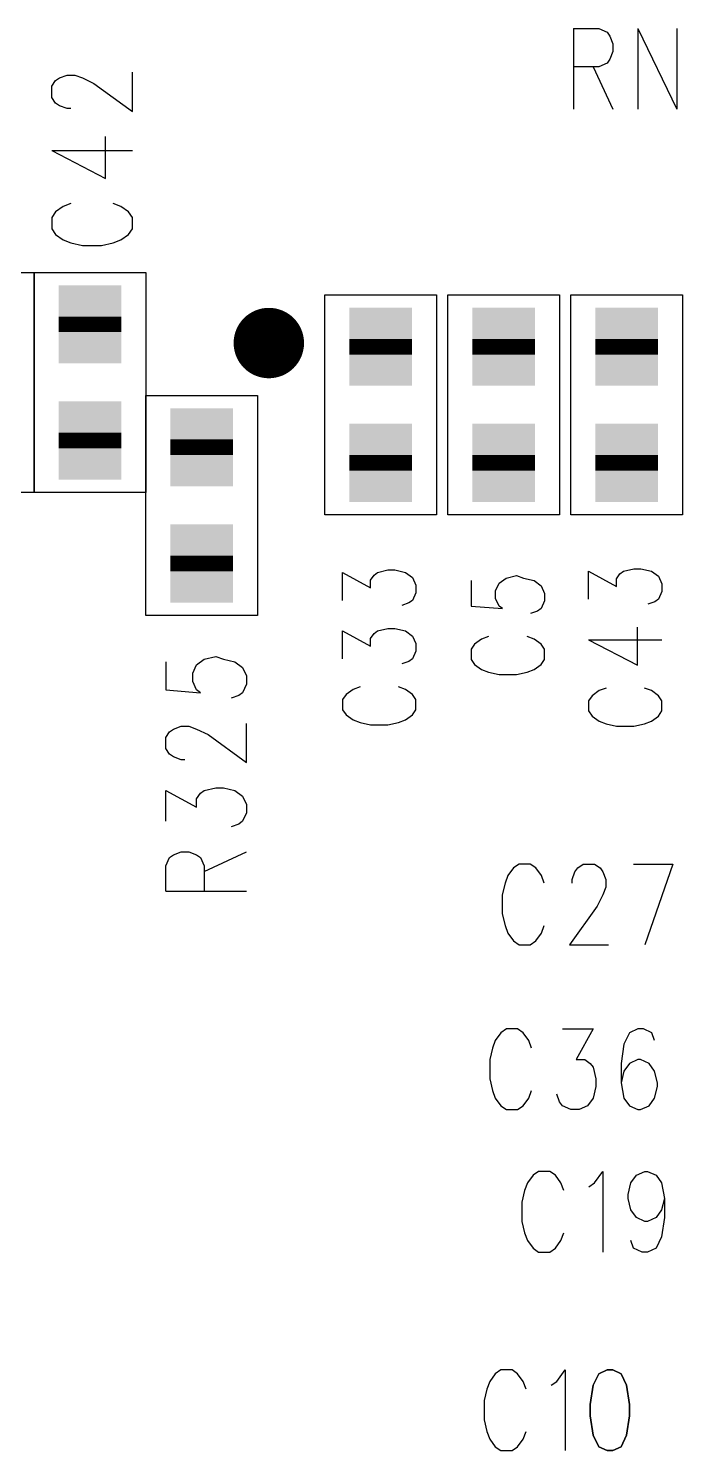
# Model space of a CAD drawing. Extents: x 12040 to 27945, y 10799 to 21199.
# Drawn here: x 18693 to 18985, y 16743 to 17379 of the extents above; entities that cross this region are included whole.
import ezdxf

# ---------------------------------------------------------------- set-up
doc = ezdxf.new("R2010")
doc.units = 0
doc.header["$MEASUREMENT"] = 0
doc.layers.add('ASSYDWGBOT_PHO', color=7, linetype='Continuous')

msp = doc.modelspace()

# ---------------------------------------------------------------- linework, layer by layer
at = {"layer": 'ASSYDWGBOT_PHO'}
for points in [[(18936.251, 17378.981), (18936.251, 17342.89)], [(18936.251, 17378.981), (18947.5, 17378.981)], [(18947.5, 17378.981), (18951.25, 17377.27)], [(18965, 17378.981), (18965, 17342.89)], [(18965, 17378.981), (18982.5, 17342.89)], [(18982.5, 17378.981), (18982.5, 17342.89)], [(18951.25, 17377.27), (18952.499, 17375.549)], [(18952.499, 17375.549), (18953.751, 17372.11)], [(18953.751, 17372.11), (18953.751, 17368.67)], [(18953.751, 17368.67), (18952.499, 17365.231)], [(18738.979, 17341.881), (18738.979, 17359.381)], [(18947.5, 17361.799), (18936.251, 17361.799)], [(18945, 17361.799), (18953.751, 17342.89)], [(18951.25, 17363.52), (18947.5, 17361.799)], [(18952.499, 17365.231), (18951.25, 17363.52)], [(18702.89, 17353.13), (18704.611, 17355.631)], [(18702.89, 17348.129), (18702.89, 17353.13)], [(18704.611, 17355.631), (18706.329, 17356.88)], [(18706.329, 17356.88), (18709.77, 17358.13)], [(18709.77, 17358.13), (18713.2, 17358.13)], [(18713.2, 17358.13), (18716.64, 17356.88)], [(18716.64, 17356.88), (18721.8, 17354.38)], [(18721.8, 17354.38), (18738.979, 17341.881)], [(18704.611, 17345.631), (18702.89, 17348.129)], [(18706.329, 17344.379), (18704.611, 17345.631)], [(18709.77, 17343.13), (18706.329, 17344.379)], [(18711.479, 17343.13), (18709.77, 17343.13)], [(18726.95, 17311.88), (18726.95, 17330.629)], [(18702.89, 17324.381), (18726.95, 17311.88)], [(18702.89, 17324.381), (18738.979, 17324.381)], [(18704.611, 17296.881), (18702.89, 17294.38)], [(18708.05, 17299.379), (18704.611, 17296.881)], [(18711.479, 17300.631), (18708.05, 17299.379)], [(18733.829, 17299.379), (18730.391, 17300.631)], [(18737.27, 17296.881), (18733.829, 17299.379)], [(18738.979, 17294.38), (18737.27, 17296.881)], [(18702.89, 17294.38), (18702.89, 17289.379)], [(18702.89, 17289.379), (18704.611, 17286.88)], [(18737.27, 17286.88), (18738.979, 17289.379)], [(18738.979, 17289.379), (18738.979, 17294.38)], [(18704.611, 17286.88), (18708.05, 17284.38)], [(18708.05, 17284.38), (18711.479, 17283.131)], [(18711.479, 17283.131), (18716.64, 17281.879)], [(18725.229, 17281.879), (18730.391, 17283.131)], [(18730.391, 17283.131), (18733.829, 17284.38)], [(18733.829, 17284.38), (18737.27, 17286.88)], [(18716.64, 17281.879), (18725.229, 17281.879)], [(18645, 17269.84), (18695, 17269.84)], [(18695, 17171.41), (18695, 17269.84)], [(18695, 17269.84), (18745.001, 17269.84)], [(18695, 17269.84), (18695, 17171.41)], [(18745.001, 17269.84), (18745.001, 17171.41)], [(18825.001, 17161.409), (18825.001, 17259.84)], [(18825.001, 17259.84), (18875, 17259.84)], [(18875, 17259.84), (18875, 17161.409)], [(18879.999, 17161.409), (18879.999, 17259.84)], [(18879.999, 17259.84), (18930, 17259.84)], [(18930, 17259.84), (18930, 17161.409)], [(18934.999, 17161.409), (18934.999, 17259.84)], [(18934.999, 17259.84), (18985.001, 17259.84)], [(18985.001, 17259.84), (18985.001, 17161.409)], [(18745.001, 17116.421), (18745.001, 17214.84)], [(18745.001, 17214.84), (18795, 17214.84)], [(18795, 17214.84), (18795, 17116.421)], [(18695, 17171.41), (18645, 17171.41)], [(18745.001, 17171.41), (18695, 17171.41)], [(18875, 17161.409), (18825.001, 17161.409)], [(18930, 17161.409), (18879.999, 17161.409)], [(18985.001, 17161.409), (18934.999, 17161.409)], [(18848.591, 17135.63), (18853.279, 17136.761)], [(18853.279, 17136.761), (18856.409, 17136.761)], [(18856.409, 17136.761), (18861.09, 17135.63)], [(18958.59, 17136.19), (18963.28, 17137.329)], [(18963.28, 17137.329), (18966.41, 17137.329)], [(18966.41, 17137.329), (18971.09, 17136.19)], [(18832.97, 17123.131), (18832.97, 17135.63)], [(18832.97, 17135.63), (18845.47, 17128.811)], [(18845.47, 17132.219), (18847.031, 17134.489)], [(18845.47, 17128.811), (18845.47, 17132.219)], [(18847.031, 17134.489), (18848.591, 17135.63)], [(18861.09, 17135.63), (18864.22, 17133.35)], [(18864.22, 17133.35), (18865.78, 17129.94)], [(18890.471, 17131.99), (18890.471, 17120.63)], [(18901.409, 17127.439), (18902.969, 17130.85)], [(18902.969, 17130.85), (18906.09, 17133.129)], [(18906.09, 17133.129), (18910.78, 17134.26)], [(18910.78, 17134.26), (18913.91, 17133.129)], [(18913.91, 17133.129), (18918.591, 17131.99)], [(18918.591, 17131.99), (18921.721, 17129.721)], [(18942.97, 17123.69), (18942.97, 17136.19)], [(18942.97, 17136.19), (18955.469, 17129.379)], [(18955.469, 17132.78), (18957.029, 17135.059)], [(18955.469, 17129.379), (18955.469, 17132.78)], [(18957.029, 17135.059), (18958.59, 17136.19)], [(18971.09, 17136.19), (18974.22, 17133.921)], [(18974.22, 17133.921), (18975.78, 17130.51)], [(18975.78, 17130.51), (18975.78, 17127.1)], [(18865.78, 17126.53), (18864.22, 17123.131)], [(18865.78, 17129.94), (18865.78, 17126.53)], [(18901.409, 17124.029), (18901.409, 17127.439)], [(18902.969, 17120.63), (18901.409, 17124.029)], [(18921.721, 17129.721), (18923.281, 17126.31)], [(18923.281, 17126.31), (18923.281, 17122.9)], [(18974.22, 17123.69), (18972.66, 17122.561)], [(18975.78, 17127.1), (18974.22, 17123.69)], [(18862.659, 17121.99), (18859.529, 17120.85)], [(18864.22, 17123.131), (18862.659, 17121.99)], [(18890.471, 17120.63), (18904.53, 17119.49)], [(18904.53, 17119.49), (18902.969, 17120.63)], [(18920.16, 17118.349), (18917.03, 17117.22)], [(18921.721, 17119.49), (18920.16, 17118.349)], [(18923.281, 17122.9), (18921.721, 17119.49)], [(18972.66, 17122.561), (18969.53, 17121.42)], [(18795, 17116.421), (18745.001, 17116.421)], [(18964.84, 17094.151), (18964.84, 17111.191)], [(18832.97, 17096.991), (18832.97, 17109.489)], [(18832.97, 17109.489), (18845.47, 17102.671)], [(18845.47, 17106.079), (18847.031, 17108.351)], [(18845.47, 17102.671), (18845.47, 17106.079)], [(18847.031, 17108.351), (18848.591, 17109.489)], [(18848.591, 17109.489), (18853.279, 17110.63)], [(18853.279, 17110.63), (18856.409, 17110.63)], [(18856.409, 17110.63), (18861.09, 17109.489)], [(18861.09, 17109.489), (18864.22, 17107.22)], [(18864.22, 17107.22), (18865.78, 17103.809)], [(18895.161, 17105.85), (18892.031, 17103.58)], [(18898.279, 17106.991), (18895.161, 17105.85)], [(18918.591, 17105.85), (18915.47, 17106.991)], [(18921.721, 17103.58), (18918.591, 17105.85)], [(18942.97, 17105.511), (18964.84, 17094.151)], [(18942.97, 17105.511), (18975.78, 17105.511)], [(18865.78, 17100.401), (18864.22, 17096.991)], [(18865.78, 17103.809), (18865.78, 17100.401)], [(18892.031, 17103.58), (18890.471, 17101.311)], [(18890.471, 17101.311), (18890.471, 17096.76)], [(18923.281, 17101.311), (18921.721, 17103.58)], [(18923.281, 17096.76), (18923.281, 17101.311)], [(18753.91, 17095.631), (18753.91, 17083.13)], [(18765.94, 17090.63), (18767.66, 17094.379)], [(18767.66, 17094.379), (18771.09, 17096.88)], [(18771.09, 17096.88), (18776.251, 17098.129)], [(18776.251, 17098.129), (18779.69, 17096.88)], [(18779.69, 17096.88), (18784.84, 17095.631)], [(18784.84, 17095.631), (18788.28, 17093.13)], [(18788.28, 17093.13), (18790.001, 17089.38)], [(18862.659, 17095.85), (18859.529, 17094.721)], [(18864.22, 17096.991), (18862.659, 17095.85)], [(18890.471, 17096.76), (18892.031, 17094.49)], [(18892.031, 17094.49), (18895.161, 17092.22)], [(18895.161, 17092.22), (18898.279, 17091.08)], [(18915.47, 17091.08), (18918.591, 17092.22)], [(18918.591, 17092.22), (18921.721, 17094.49)], [(18921.721, 17094.49), (18923.281, 17096.76)], [(18765.94, 17086.88), (18765.94, 17090.63)], [(18767.66, 17083.13), (18765.94, 17086.88)], [(18790.001, 17085.63), (18788.28, 17081.881)], [(18790.001, 17089.38), (18790.001, 17085.63)], [(18898.279, 17091.08), (18902.969, 17089.939)], [(18902.969, 17089.939), (18910.78, 17089.939)], [(18910.78, 17089.939), (18915.47, 17091.08)], [(18753.91, 17083.13), (18769.369, 17081.881)], [(18769.369, 17081.881), (18767.66, 17083.13)], [(18786.56, 17080.629), (18783.119, 17079.38)], [(18788.28, 17081.881), (18786.56, 17080.629)], [(18834.53, 17081.079), (18832.97, 17078.81)], [(18837.66, 17083.349), (18834.53, 17081.079)], [(18840.78, 17084.49), (18837.66, 17083.349)], [(18861.09, 17083.349), (18857.969, 17084.49)], [(18864.22, 17081.079), (18861.09, 17083.349)], [(18865.78, 17078.81), (18864.22, 17081.079)], [(18944.53, 17080.509), (18942.97, 17078.239)], [(18947.66, 17082.781), (18944.53, 17080.509)], [(18950.781, 17083.92), (18947.66, 17082.781)], [(18971.09, 17082.781), (18967.97, 17083.92)], [(18974.22, 17080.509), (18971.09, 17082.781)], [(18975.78, 17078.239), (18974.22, 17080.509)], [(18832.97, 17078.81), (18832.97, 17074.261)], [(18832.97, 17074.261), (18834.53, 17071.989)], [(18864.22, 17071.989), (18865.78, 17074.261)], [(18865.78, 17074.261), (18865.78, 17078.81)], [(18942.97, 17078.239), (18942.97, 17073.69)], [(18942.97, 17073.69), (18944.53, 17071.421)], [(18974.22, 17071.421), (18975.78, 17073.69)], [(18975.78, 17073.69), (18975.78, 17078.239)], [(18757.339, 17065.63), (18760.78, 17066.879)], [(18760.78, 17066.879), (18764.219, 17066.879)], [(18764.219, 17066.879), (18767.66, 17065.63)], [(18790.001, 17050.631), (18790.001, 17068.13)], [(18834.53, 17071.989), (18837.66, 17069.719)], [(18837.66, 17069.719), (18840.78, 17068.581)], [(18840.78, 17068.581), (18845.47, 17067.44)], [(18845.47, 17067.44), (18853.279, 17067.44)], [(18853.279, 17067.44), (18857.969, 17068.581)], [(18857.969, 17068.581), (18861.09, 17069.719)], [(18861.09, 17069.719), (18864.22, 17071.989)], [(18944.53, 17071.421), (18947.66, 17069.151)], [(18947.66, 17069.151), (18950.781, 17068.01)], [(18950.781, 17068.01), (18955.469, 17066.879)], [(18955.469, 17066.879), (18963.28, 17066.879)], [(18963.28, 17066.879), (18967.97, 17068.01)], [(18967.97, 17068.01), (18971.09, 17069.151)], [(18971.09, 17069.151), (18974.22, 17071.421)], [(18753.91, 17061.88), (18755.619, 17064.381)], [(18753.91, 17056.881), (18753.91, 17061.88)], [(18755.619, 17064.381), (18757.339, 17065.63)], [(18767.66, 17065.63), (18772.81, 17063.129)], [(18772.81, 17063.129), (18790.001, 17050.631)], [(18755.619, 17054.38), (18753.91, 17056.881)], [(18757.339, 17053.129), (18755.619, 17054.38)], [(18760.78, 17051.88), (18757.339, 17053.129)], [(18762.501, 17051.88), (18760.78, 17051.88)], [(18753.91, 17024.38), (18753.91, 17038.13)], [(18753.91, 17038.13), (18767.66, 17030.63)], [(18767.66, 17034.38), (18769.369, 17036.88)], [(18769.369, 17036.88), (18771.09, 17038.13)], [(18771.09, 17038.13), (18776.251, 17039.379)], [(18776.251, 17039.379), (18779.69, 17039.379)], [(18779.69, 17039.379), (18784.84, 17038.13)], [(18784.84, 17038.13), (18788.28, 17035.629)], [(18788.28, 17035.629), (18790.001, 17031.879)], [(18767.66, 17030.63), (18767.66, 17034.38)], [(18790.001, 17031.879), (18790.001, 17028.13)], [(18786.56, 17023.13), (18783.119, 17021.879)], [(18788.28, 17024.38), (18786.56, 17023.13)], [(18790.001, 17028.13), (18788.28, 17024.38)], [(18755.619, 17008.129), (18757.339, 17009.38)], [(18757.339, 17009.38), (18760.78, 17010.63)], [(18760.78, 17010.63), (18764.219, 17010.63)], [(18764.219, 17010.63), (18767.66, 17009.38)], [(18767.66, 17009.38), (18769.369, 17008.129)], [(18771.09, 17001.881), (18790.001, 17010.63)], [(18753.91, 17004.379), (18755.619, 17008.129)], [(18753.91, 16993.13), (18753.91, 17004.379)], [(18769.369, 17008.129), (18771.09, 17004.379)], [(18771.09, 17004.379), (18771.09, 16993.13)], [(18909.38, 17003.519), (18906.879, 17000.08)], [(18911.88, 17005.23), (18909.38, 17003.519)], [(18916.88, 17005.23), (18911.88, 17005.23)], [(18919.38, 17003.519), (18916.88, 17005.23)], [(18921.881, 17000.08), (18919.38, 17003.519)], [(18936.88, 17001.801), (18938.129, 17003.519)], [(18938.129, 17003.519), (18940.63, 17005.23)], [(18940.63, 17005.23), (18945.629, 17005.23)], [(18945.629, 17005.23), (18948.13, 17003.519)], [(18948.13, 17003.519), (18949.381, 17001.801)], [(18963.131, 17005.23), (18980.631, 17005.23)], [(18980.631, 17005.23), (18968.13, 16969.139)], [(18905.63, 16996.639), (18904.381, 16991.48)], [(18906.879, 17000.08), (18905.63, 16996.639)], [(18923.13, 16996.639), (18921.881, 17000.08)], [(18935.631, 16998.36), (18936.88, 17001.801)], [(18935.631, 16996.639), (18935.631, 16998.36)], [(18949.381, 17001.801), (18950.63, 16998.36)], [(18950.63, 16998.36), (18950.63, 16994.921)], [(18753.91, 16993.13), (18790.001, 16993.13)], [(18904.381, 16991.48), (18904.381, 16982.889)], [(18949.381, 16991.48), (18946.88, 16986.33)], [(18950.63, 16994.921), (18949.381, 16991.48)], [(18946.88, 16986.33), (18934.38, 16969.139)], [(18904.381, 16982.889), (18905.63, 16977.73)], [(18905.63, 16977.73), (18906.879, 16974.3)], [(18921.881, 16974.3), (18923.13, 16977.73)], [(18906.879, 16974.3), (18909.38, 16970.86)], [(18919.38, 16970.86), (18921.881, 16974.3)], [(18909.38, 16970.86), (18911.88, 16969.139)], [(18911.88, 16969.139), (18916.88, 16969.139)], [(18916.88, 16969.139), (18919.38, 16970.86)], [(18934.38, 16969.139), (18951.88, 16969.139)], [(18903.749, 16929.77), (18901.251, 16926.331)], [(18906.25, 16931.48), (18903.749, 16929.77)], [(18911.249, 16931.48), (18906.25, 16931.48)], [(18913.75, 16929.77), (18911.249, 16931.48)], [(18916.25, 16926.331), (18913.75, 16929.77)], [(18931.25, 16931.48), (18945, 16931.48)], [(18945, 16931.48), (18937.5, 16917.73)], [(18961.25, 16929.77), (18958.75, 16924.61)], [(18965, 16931.48), (18961.25, 16929.77)], [(18967.501, 16931.48), (18965, 16931.48)], [(18971.251, 16929.77), (18967.501, 16931.48)], [(18972.5, 16926.331), (18971.251, 16929.77)], [(18900, 16922.89), (18898.75, 16917.73)], [(18901.251, 16926.331), (18900, 16922.89)], [(18917.5, 16922.89), (18916.25, 16926.331)], [(18958.75, 16924.61), (18957.5, 16916.019)], [(18898.75, 16917.73), (18898.75, 16909.14)], [(18937.5, 16917.73), (18941.25, 16917.73)], [(18941.25, 16917.73), (18943.75, 16916.019)], [(18943.75, 16916.019), (18945, 16914.301)], [(18945, 16914.301), (18946.251, 16909.14)], [(18957.5, 16916.019), (18957.5, 16907.419)], [(18961.25, 16916.019), (18958.75, 16912.58)], [(18965, 16917.73), (18961.25, 16916.019)], [(18966.249, 16917.73), (18965, 16917.73)], [(18969.999, 16916.019), (18966.249, 16917.73)], [(18972.5, 16912.58), (18969.999, 16916.019)], [(18898.75, 16909.14), (18900, 16903.98)], [(18946.251, 16909.14), (18946.251, 16905.701)], [(18958.75, 16912.58), (18957.5, 16907.419)], [(18957.5, 16907.419), (18958.75, 16900.551)], [(18973.749, 16907.419), (18972.5, 16912.58)], [(18973.749, 16905.701), (18973.749, 16907.419)], [(18900, 16903.98), (18901.251, 16900.551)], [(18916.25, 16900.551), (18917.5, 16903.98)], [(18930, 16898.83), (18928.749, 16902.269)], [(18946.251, 16905.701), (18945, 16900.551)], [(18972.5, 16900.551), (18973.749, 16905.701)], [(18901.251, 16900.551), (18903.749, 16897.11)], [(18903.749, 16897.11), (18906.25, 16895.39)], [(18906.25, 16895.39), (18911.249, 16895.39)], [(18911.249, 16895.39), (18913.75, 16897.11)], [(18913.75, 16897.11), (18916.25, 16900.551)], [(18931.25, 16897.11), (18930, 16898.83)], [(18934.999, 16895.39), (18931.25, 16897.11)], [(18938.749, 16895.39), (18934.999, 16895.39)], [(18942.499, 16897.11), (18938.749, 16895.39)], [(18945, 16900.551), (18942.499, 16897.11)], [(18958.75, 16900.551), (18961.25, 16897.11)], [(18961.25, 16897.11), (18965, 16895.39)], [(18965, 16895.39), (18966.249, 16895.39)], [(18966.249, 16895.39), (18969.999, 16897.11)], [(18969.999, 16897.11), (18972.5, 16900.551)], [(18918.131, 16866.02), (18915.63, 16862.579)], [(18920.63, 16867.729), (18918.131, 16866.02)], [(18925.631, 16867.729), (18920.63, 16867.729)], [(18928.129, 16866.02), (18925.631, 16867.729)], [(18930.63, 16862.579), (18928.129, 16866.02)], [(18945.629, 16862.579), (18949.381, 16867.729)], [(18949.381, 16867.729), (18949.381, 16831.64)], [(18961.88, 16862.579), (18964.38, 16866.02)], [(18964.38, 16866.02), (18968.13, 16867.729)], [(18968.13, 16867.729), (18969.379, 16867.729)], [(18969.379, 16867.729), (18973.129, 16866.02)], [(18973.129, 16866.02), (18975.63, 16862.579)], [(18914.379, 16859.14), (18913.13, 16853.979)], [(18915.63, 16862.579), (18914.379, 16859.14)], [(18931.881, 16859.14), (18930.63, 16862.579)], [(18943.13, 16860.861), (18945.629, 16862.579)], [(18960.63, 16857.42), (18961.88, 16862.579)], [(18960.63, 16855.7), (18960.63, 16857.42)], [(18975.63, 16862.579), (18976.879, 16855.7)], [(18913.13, 16853.979), (18913.13, 16845.39)], [(18961.88, 16850.55), (18960.63, 16855.7)], [(18964.38, 16847.111), (18961.88, 16850.55)], [(18975.63, 16850.55), (18973.129, 16847.111)], [(18976.879, 16855.7), (18975.63, 16850.55)], [(18976.879, 16855.7), (18976.879, 16847.111)], [(18913.13, 16845.39), (18914.379, 16840.231)], [(18968.13, 16845.39), (18964.38, 16847.111)], [(18969.379, 16845.39), (18968.13, 16845.39)], [(18973.129, 16847.111), (18969.379, 16845.39)], [(18976.879, 16847.111), (18975.63, 16838.52)], [(18914.379, 16840.231), (18915.63, 16836.8)], [(18930.63, 16836.8), (18931.881, 16840.231)], [(18975.63, 16838.52), (18973.129, 16833.361)], [(18915.63, 16836.8), (18918.131, 16833.361)], [(18918.131, 16833.361), (18920.63, 16831.64)], [(18920.63, 16831.64), (18925.631, 16831.64)], [(18925.631, 16831.64), (18928.129, 16833.361)], [(18928.129, 16833.361), (18930.63, 16836.8)], [(18963.131, 16833.361), (18961.88, 16836.8)], [(18966.881, 16831.64), (18963.131, 16833.361)], [(18969.379, 16831.64), (18966.881, 16831.64)], [(18973.129, 16833.361), (18969.379, 16831.64)], [(18898.75, 16773.83), (18897.499, 16770.39)], [(18901.251, 16777.269), (18898.75, 16773.83)], [(18903.749, 16778.98), (18901.251, 16777.269)], [(18908.751, 16778.98), (18903.749, 16778.98)], [(18911.249, 16777.269), (18908.751, 16778.98)], [(18913.75, 16773.83), (18911.249, 16777.269)], [(18915.001, 16770.39), (18913.75, 16773.83)], [(18926.25, 16772.11), (18928.749, 16773.83)], [(18928.749, 16773.83), (18932.501, 16778.98)], [(18932.501, 16778.98), (18932.501, 16742.889)], [(18897.499, 16770.39), (18896.25, 16765.23)], [(18896.25, 16765.23), (18896.25, 16756.639)], [(18896.25, 16756.639), (18897.499, 16751.48)], [(18897.499, 16751.48), (18898.75, 16748.051)], [(18913.75, 16748.051), (18915.001, 16751.48)], [(18898.75, 16748.051), (18901.251, 16744.61)], [(18901.251, 16744.61), (18903.749, 16742.889)], [(18903.749, 16742.889), (18908.751, 16742.889)], [(18908.751, 16742.889), (18911.249, 16744.61)], [(18911.249, 16744.61), (18913.75, 16748.051)]]:
    msp.add_lwpolyline(points, dxfattribs=at)
at = {"layer": 'ASSYDWGBOT_PHO', "const_width": 28}
for points in [[(18719.999, 17250.13), (18719.999, 17243.13)], [(18719.999, 17250.13), (18719.999, 17243.13)], [(18850, 17240.129), (18850, 17233.13)], [(18850, 17240.129), (18850, 17233.13)], [(18905.001, 17240.129), (18905.001, 17233.13)], [(18905.001, 17240.129), (18905.001, 17233.13)], [(18959.999, 17240.129), (18959.999, 17233.13)], [(18959.999, 17240.129), (18959.999, 17233.13)], [(18719.999, 17198.13), (18719.999, 17191.13)], [(18719.999, 17198.13), (18719.999, 17191.13)], [(18770, 17188.129), (18770, 17195.129)], [(18770, 17188.129), (18770, 17195.129)], [(18850, 17188.129), (18850, 17181.129)], [(18850, 17188.129), (18850, 17181.129)], [(18905.001, 17188.129), (18905.001, 17181.129)], [(18905.001, 17188.129), (18905.001, 17181.129)], [(18959.999, 17188.129), (18959.999, 17181.129)], [(18959.999, 17188.129), (18959.999, 17181.129)], [(18770, 17136.129), (18770, 17143.129)], [(18770, 17136.129), (18770, 17143.129)]]:
    msp.add_lwpolyline(points, dxfattribs=at)
at = {"layer": 'ASSYDWGBOT_PHO', "const_width": 15.75}
msp.add_lwpolyline([(18792.124, 17238.26, 1), (18807.874, 17238.26, 1), (18792.124, 17238.26)], format="xyb", dxfattribs=at)
at = {"layer": 'ASSYDWGBOT_PHO'}
for points in [[(18947.5, 16777.269), (18945, 16772.11)], [(18951.25, 16778.98), (18947.5, 16777.269)], [(18953.751, 16778.98), (18951.25, 16778.98)], [(18957.5, 16777.269), (18953.751, 16778.98)], [(18959.999, 16772.11), (18957.5, 16777.269)], [(18945, 16772.11), (18943.75, 16763.519)], [(18961.25, 16763.519), (18959.999, 16772.11)], [(18943.75, 16763.519), (18943.75, 16758.36)], [(18961.25, 16758.36), (18961.25, 16763.519)], [(18943.75, 16758.36), (18945, 16749.769)], [(18959.999, 16749.769), (18961.25, 16758.36)], [(18945, 16749.769), (18947.5, 16744.61)], [(18957.5, 16744.61), (18959.999, 16749.769)], [(18947.5, 16744.61), (18951.25, 16742.889)], [(18951.25, 16742.889), (18953.751, 16742.889)], [(18953.751, 16742.889), (18957.5, 16744.61)]]:
    msp.add_lwpolyline(points, close=True, dxfattribs=at)
for points in [[(18733.999, 17236.13), (18705.999, 17236.13), (18733.999, 17264.13), (18705.999, 17264.13)], [(18733.999, 17236.13), (18705.999, 17236.13), (18733.999, 17264.13), (18705.999, 17264.13)], [(18705.999, 17257.13), (18733.999, 17257.13), (18705.999, 17229.13), (18733.999, 17229.13)], [(18705.999, 17257.13), (18733.999, 17257.13), (18705.999, 17229.13), (18733.999, 17229.13)], [(18864, 17226.129), (18836, 17226.129), (18864, 17254.129), (18836, 17254.129)], [(18864, 17226.129), (18836, 17226.129), (18864, 17254.129), (18836, 17254.129)], [(18919.001, 17226.129), (18891.001, 17226.129), (18919.001, 17254.129), (18891.001, 17254.129)], [(18919.001, 17226.129), (18891.001, 17226.129), (18919.001, 17254.129), (18891.001, 17254.129)], [(18973.999, 17226.129), (18945.999, 17226.129), (18973.999, 17254.129), (18945.999, 17254.129)], [(18973.999, 17226.129), (18945.999, 17226.129), (18973.999, 17254.129), (18945.999, 17254.129)], [(18836, 17247.13), (18864, 17247.13), (18836, 17219.13), (18864, 17219.13)], [(18836, 17247.13), (18864, 17247.13), (18836, 17219.13), (18864, 17219.13)], [(18891.001, 17247.13), (18919.001, 17247.13), (18891.001, 17219.13), (18919.001, 17219.13)], [(18891.001, 17247.13), (18919.001, 17247.13), (18891.001, 17219.13), (18919.001, 17219.13)], [(18945.999, 17247.13), (18973.999, 17247.13), (18945.999, 17219.13), (18973.999, 17219.13)], [(18945.999, 17247.13), (18973.999, 17247.13), (18945.999, 17219.13), (18973.999, 17219.13)], [(18733.999, 17184.13), (18705.999, 17184.13), (18733.999, 17212.13), (18705.999, 17212.13)], [(18733.999, 17184.13), (18705.999, 17184.13), (18733.999, 17212.13), (18705.999, 17212.13)], [(18784, 17181.129), (18756, 17181.129), (18784, 17209.129), (18756, 17209.129)], [(18784, 17181.129), (18756, 17181.129), (18784, 17209.129), (18756, 17209.129)], [(18705.999, 17205.13), (18733.999, 17205.13), (18705.999, 17177.13), (18733.999, 17177.13)], [(18705.999, 17205.13), (18733.999, 17205.13), (18705.999, 17177.13), (18733.999, 17177.13)], [(18756, 17202.129), (18784, 17202.129), (18756, 17174.129), (18784, 17174.129)], [(18756, 17202.129), (18784, 17202.129), (18756, 17174.129), (18784, 17174.129)], [(18864, 17174.129), (18836, 17174.129), (18864, 17202.129), (18836, 17202.129)], [(18864, 17174.129), (18836, 17174.129), (18864, 17202.129), (18836, 17202.129)], [(18919.001, 17174.129), (18891.001, 17174.129), (18919.001, 17202.129), (18891.001, 17202.129)], [(18919.001, 17174.129), (18891.001, 17174.129), (18919.001, 17202.129), (18891.001, 17202.129)], [(18973.999, 17174.129), (18945.999, 17174.129), (18973.999, 17202.129), (18945.999, 17202.129)], [(18973.999, 17174.129), (18945.999, 17174.129), (18973.999, 17202.129), (18945.999, 17202.129)], [(18836, 17195.129), (18864, 17195.129), (18836, 17167.129), (18864, 17167.129)], [(18836, 17195.129), (18864, 17195.129), (18836, 17167.129), (18864, 17167.129)], [(18891.001, 17195.129), (18919.001, 17195.129), (18891.001, 17167.129), (18919.001, 17167.129)], [(18891.001, 17195.129), (18919.001, 17195.129), (18891.001, 17167.129), (18919.001, 17167.129)], [(18945.999, 17195.129), (18973.999, 17195.129), (18945.999, 17167.129), (18973.999, 17167.129)], [(18945.999, 17195.129), (18973.999, 17195.129), (18945.999, 17167.129), (18973.999, 17167.129)], [(18784, 17129.129), (18756, 17129.129), (18784, 17157.129), (18756, 17157.129)], [(18784, 17129.129), (18756, 17129.129), (18784, 17157.129), (18756, 17157.129)], [(18756, 17150.129), (18784, 17150.129), (18756, 17122.129), (18784, 17122.129)], [(18756, 17150.129), (18784, 17150.129), (18756, 17122.129), (18784, 17122.129)]]:
    msp.add_solid(points, dxfattribs=at)

doc.saveas('drawing.dxf')
